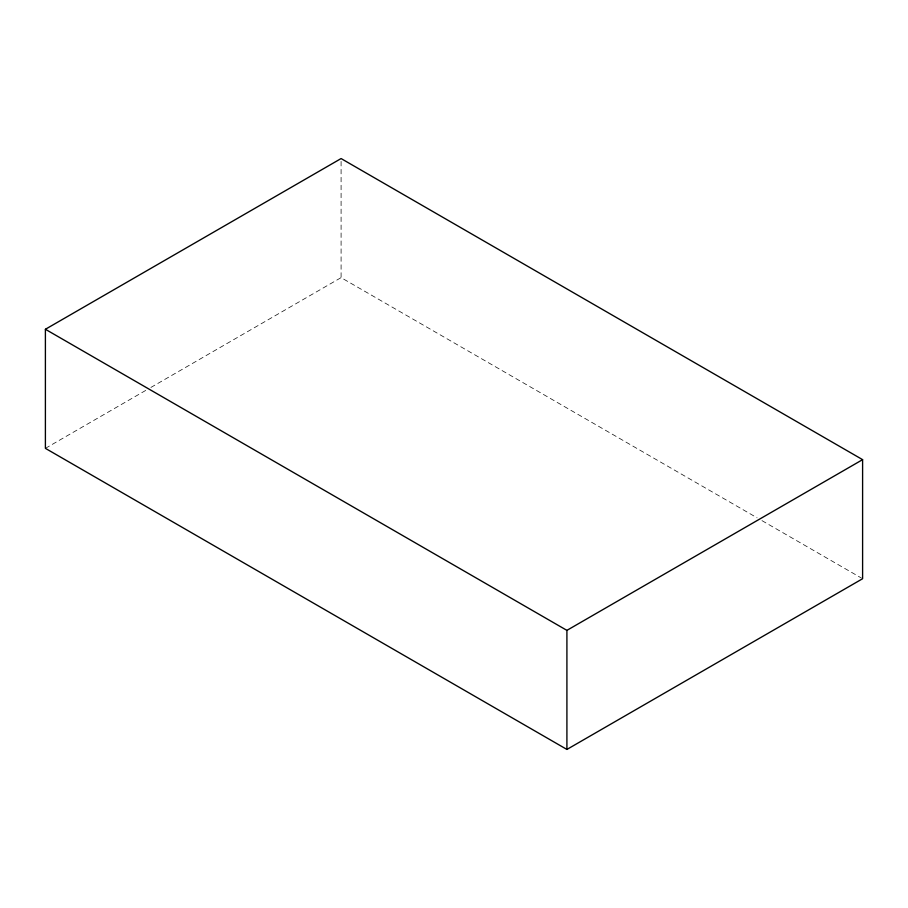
<?xml version="1.0" encoding="UTF-8"?>
<svg xmlns="http://www.w3.org/2000/svg" width="908" height="908" viewBox="0 0 908 908"><rect width="100%" height="100%" fill="white"/><g stroke="black" fill="none" stroke-linecap="round" stroke-linejoin="round"><path stroke-width="0.68" stroke-dasharray="4.54 3.41" d="M45.4 448.348L146.006 390.258M150.91 387.432L341.09 277.632L757.068 517.798M761.982 520.636L861.374 578.021M341.09 161.397L341.09 277.632"/><path stroke-width="1.36" d="M45.4 329.275L341.09 158.559L862.6 459.652L862.6 578.725L566.91 749.44L45.4 448.348L45.4 329.275L566.91 630.368L862.6 459.652M566.91 630.368L566.91 749.44"/></g></svg>
